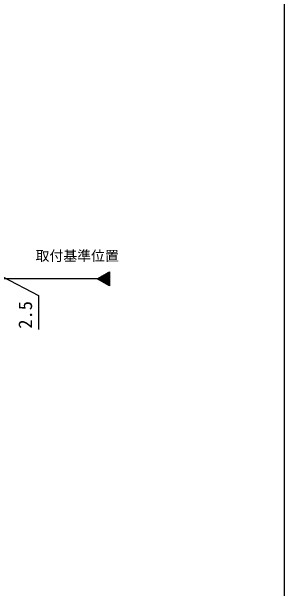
# Model space of a CAD drawing. Units: millimetres, scale not verified. Extents: x -525 to 525, y -783 to 779.
# Drawn here: x 347.9 to 525, y -2.1 to 372.5 of the extents above; entities that cross this region are included whole.
import ezdxf
from ezdxf.enums import TextEntityAlignment as Align

# ---------------------------------------------------------------- set-up
doc = ezdxf.new("R2010")
doc.units = ezdxf.units.MM
doc.header["$LTSCALE"] = 4
for name, color, linetype in [('0-2_USER1', 3, 'Continuous'), ('0-5_YKK_12', 2, 'Continuous'), ('0-8_YKK_D', 6, 'Continuous'), ('0-9_YKK_ZWAK', 7, 'Continuous')]:
    doc.layers.add(name, color=color, linetype=linetype)
doc.styles.add('ＭＳ ゴシック', font='')
doc.styles.get('ＭＳ ゴシック').set_extended_font_data('MS Gothic')

msp = doc.modelspace()

# ---------------------------------------------------------------- linework, layer by layer
at = {"layer": '0-5_YKK_12'}
for p, q in [((405.344, 198.032), (410.127, 202.815)), ((405.792, 197.773), (411.468, 203.449)), ((406.24, 197.514), (411.468, 202.742)), ((403.593, 199.043), (-356.311, 199.043)), ((403.999, 198.808), (405.108, 199.917)), ((404.447, 198.55), (406.781, 200.883)), ((404.895, 198.291), (408.454, 201.849)), ((406.689, 197.256), (411.468, 202.035)), ((407.137, 196.997), (411.468, 201.328)), ((407.585, 196.738), (411.468, 200.621)), ((408.034, 196.479), (411.468, 199.914)), ((408.482, 196.22), (411.468, 199.207)), ((408.93, 195.961), (411.468, 198.499)), ((409.378, 195.703), (411.468, 197.792)), ((409.827, 195.444), (411.468, 197.085)), ((410.275, 195.185), (411.468, 196.378)), ((410.723, 194.926), (411.468, 195.671)), ((411.172, 194.667), (411.468, 194.964))]:
    msp.add_line(p, q, dxfattribs=at)
msp.add_lwpolyline([(411.468, 194.496), (403.593, 199.043), (411.468, 203.589)], close=True, dxfattribs=at)
at = {"layer": '0-8_YKK_D'}
msp.add_lwpolyline([(342.33, 200.292), (365.404, 188.215), (365.404, 165.987)], dxfattribs=at)
at = {"layer": '0-9_YKK_ZWAK'}
msp.add_lwpolyline([(-525, -782.9), (525, -782.9), (525, 747.1)], dxfattribs=at)

# ---------------------------------------------------------------- texts
at = {"layer": '0-2_USER1', "style": 'ＭＳ ゴシック'}
msp.add_text('取付基準位置', height=6.598, dxfattribs=at).set_placement((363.542, 208.614), align=Align.BOTTOM_LEFT)
at = {"layer": '0-8_YKK_D', "style": 'ＭＳ ゴシック'}
msp.add_text('2.5', height=8.798, rotation=90, dxfattribs=at).set_placement((363.904, 166.601), align=Align.BOTTOM_LEFT)

doc.saveas('drawing.dxf')
